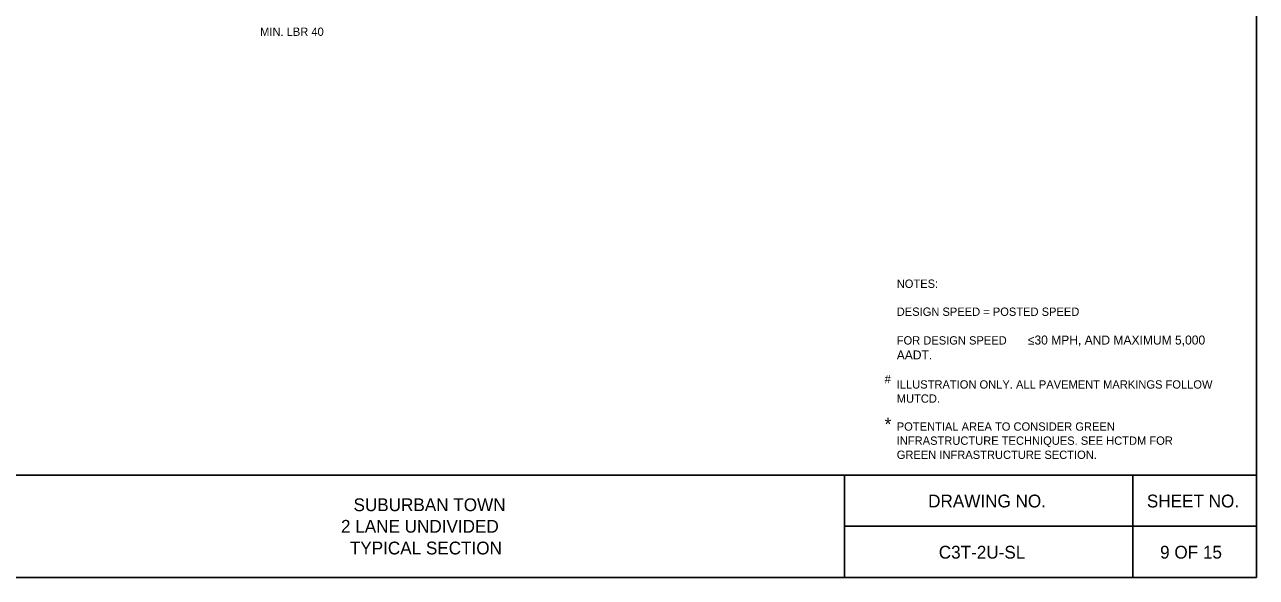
# Model space of a CAD drawing. Extents: x 463 to 969, y -161 to 180.
# Drawn here: x 652.7 to 968.6, y -161.1 to -19.3 of the extents above; entities that cross this region are included whole.
import ezdxf

# ---------------------------------------------------------------- set-up
doc = ezdxf.new("R2010")
doc.units = 0
for name, color, linetype in [('Default', 7, 'Continuous'), ('SheetBorder_dp', 7, 'Continuous'), ('SheetLines_dp', 7, 'Continuous'), ('TextMinor', 7, 'Continuous')]:
    doc.layers.add(name, color=color, linetype=linetype)

msp = doc.modelspace()

# ---------------------------------------------------------------- linework, layer by layer
at = {"layer": 'SheetBorder_dp'}
for p, q in [((968.58, 180.15), (968.58, -161.05)), ((463.33, -134.81), (968.58, -134.81)), ((463.33, -161.05), (968.58, -161.05))]:
    msp.add_line(p, q, dxfattribs=at)
at = {"layer": 'SheetLines_dp'}
for p, q in [((862.97, -161.05), (862.97, -134.81)), ((936.87, -161.05), (936.87, -134.81)), ((862.97, -147.93), (968.58, -147.93))]:
    msp.add_line(p, q, dxfattribs=at)

# ---------------------------------------------------------------- texts
at = {"layer": 'Default'}
for s, height, p in [('MIN. LBR 40', 2.1325, (713.07, -22.15)), ('NOTES:', 2.133, (876.35, -86.79)), ('DESIGN SPEED = POSTED SPEED', 2.1325, (876.35, -93.97)), ('FOR DESIGN SPEED ', 2.1325, (876.35, -101.33)), ('≤30 MPH, AND MAXIMUM 5,000 ', 2.3104, (909.97, -101.33)), ('AADT.', 2.31, (876.35, -105.16)), ('#', 2.13, (873.25, -111.24)), ('ILLUSTRATION ONLY. ALL PAVEMENT MARKINGS FOLLOW ', 2.1325, (876.35, -112.63)), ('MUTCD.', 2.133, (876.35, -116.25)), ('*', 3.28, (873.25, -123.4)), ('POTENTIAL AREA TO CONSIDER GREEN ', 2.1325, (876.35, -123.43)), ('INFRASTRUCTURE TECHNIQUES. SEE HCTDM FOR', 2.1325, (876.35, -127.05)), ('GREEN INFRASTRUCTURE SECTION.', 2.1325, (876.35, -130.67))]:
    msp.add_text(s, height=height, dxfattribs=at).set_placement(p)
at = {"layer": 'TextMinor'}
for s, height, p in [('SUBURBAN TOWN', 3.2808, (737.03, -144.07)), ('DRAWING NO.', 3.2808, (884.4, -143.11)), ('SHEET NO.', 3.281, (940.5, -143.11)), ('2 LANE UNDIVIDED', 3.2808, (733.81, -149.59)), ('TYPICAL SECTION', 3.2808, (736.09, -155.17)), ('C3T-2U-SL', 3.281, (887.13, -156.24)), ('9 OF 15', 3.281, (943.9, -156.24))]:
    msp.add_text(s, height=height, dxfattribs=at).set_placement(p)

doc.saveas('drawing.dxf')
